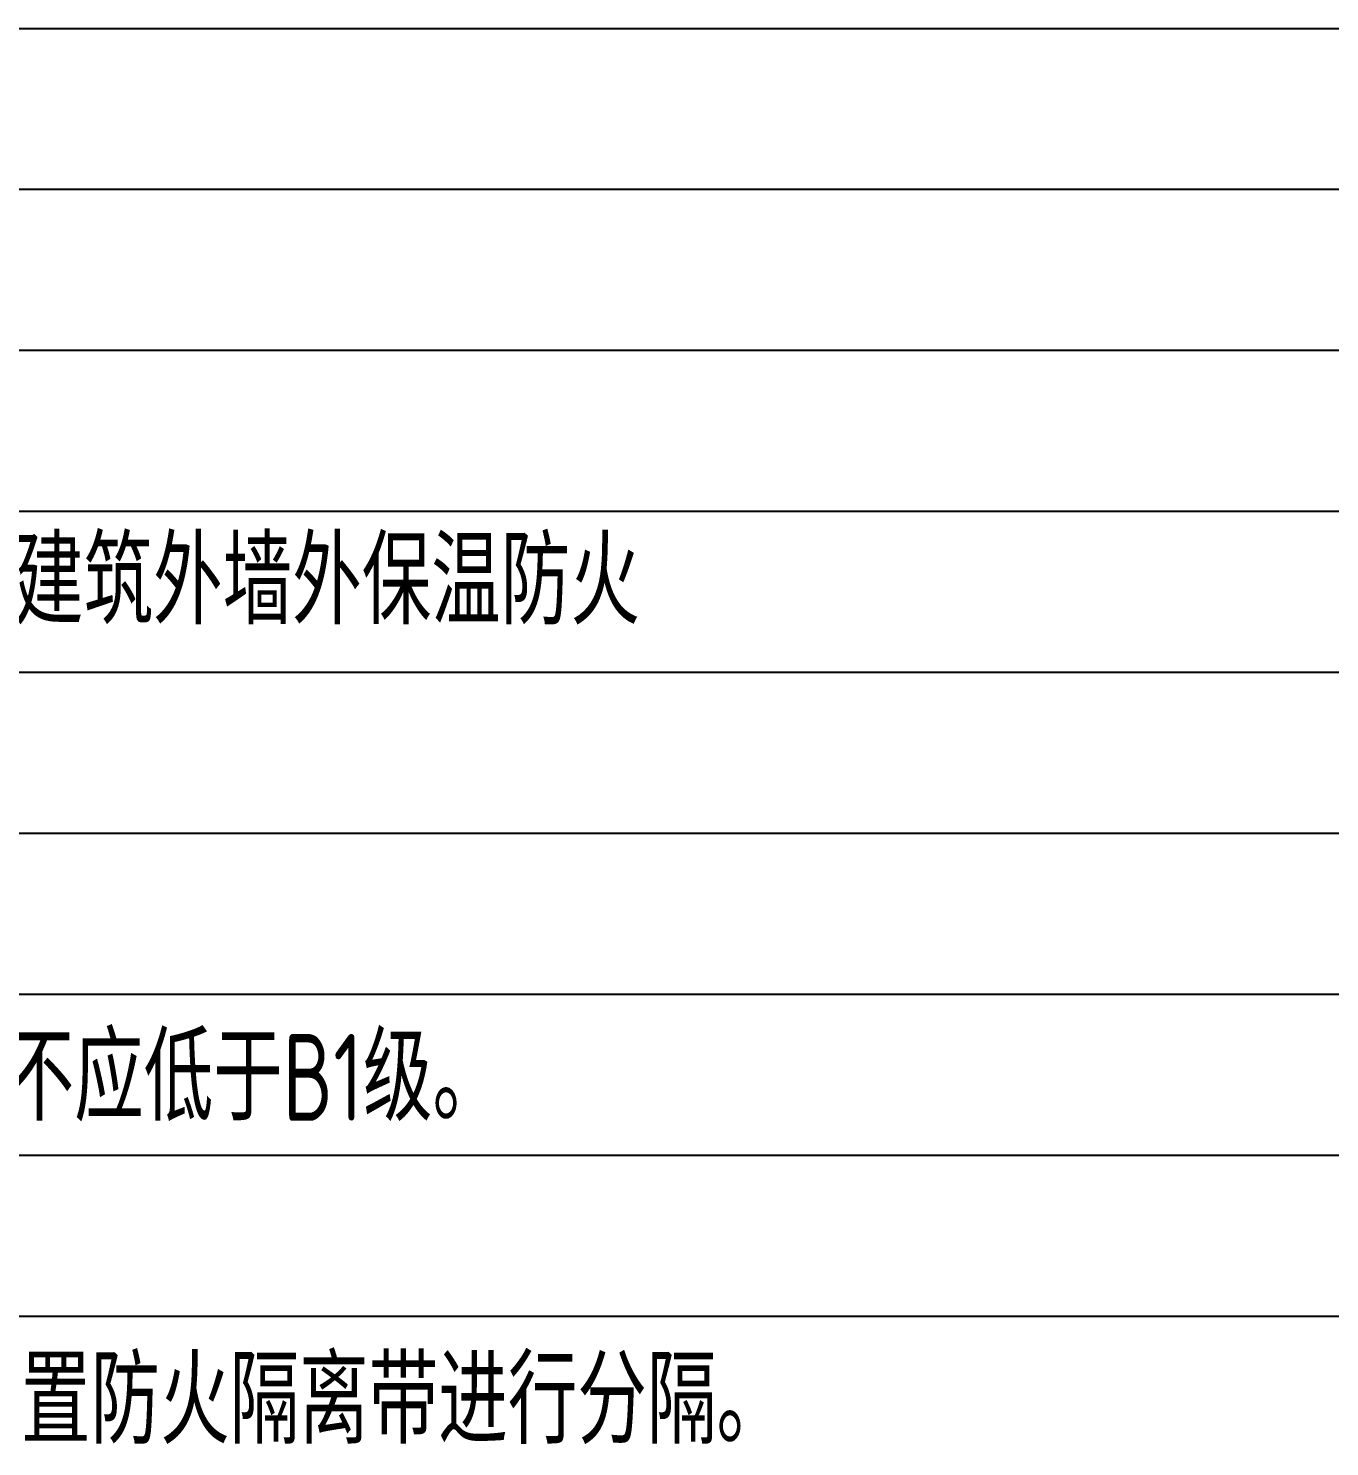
# Model space of a CAD drawing. Extents: x 1188826 to 1909461, y 608442 to 1651179.
# Drawn here: x 1348832 to 1354895, y 1398654 to 1405262 of the extents above; entities that cross this region are included whole.
import ezdxf

# ---------------------------------------------------------------- set-up
doc = ezdxf.new("R2010")
doc.units = 0
doc.header["$LTSCALE"] = 1000
doc.header["$MEASUREMENT"] = 0
doc.layers.add('Defpoint', color=7, linetype='Continuous')
doc.layers.add('DOOR_FIRE_TEXT', color=7, linetype='Continuous')
doc.styles.add('文字说明', font='GBENOR', dxfattribs={"width": 0.8, "bigfont": 'HZTXT'})

msp = doc.modelspace()

# ---------------------------------------------------------------- linework, layer by layer
at = {"layer": 'Defpoint', "color": 252}
for p, q in [((1281467.3, 1405262.1), (1355072.2, 1405262.1)), ((1281467.3, 1404512.1), (1355072.2, 1404512.1)), ((1281467.3, 1403762.1), (1355072.2, 1403762.1)), ((1281467.3, 1403012.1), (1355072.2, 1403012.1)), ((1281467.3, 1402262.1), (1355072.2, 1402262.1)), ((1281467.3, 1401512.1), (1355072.2, 1401512.1)), ((1281467.3, 1400762.1), (1355072.2, 1400762.1)), ((1281467.3, 1400012.1), (1355072.2, 1400012.1)), ((1281467.3, 1399262.1), (1355072.2, 1399262.1))]:
    msp.add_line(p, q, dxfattribs=at)

# ---------------------------------------------------------------- texts
at = {"layer": 'DOOR_FIRE_TEXT', "color": 2, "style": '文字说明', "width": 0.8}
for s, p in [('设置防火隔离带时，防火隔离带应采用燃烧性能为A级的保温材料，在楼板位置设置，高度不小于300mm，并应满足《建筑外墙外保温防火', (1331873.2, 1402484.6)), ('建筑的屋面外保温系统，当屋面板的耐火极限不低于1.00h时，保温材料不应低B2级；其他情况，保温材料的燃烧性能不应低于B1级。', (1331944.4, 1400171.8)), ('当建筑的屋面和外墙外保温系统均采用B1、B2级保温材料时，屋面与外墙之间应采用宽度不小于500mm的不燃材料设置防火隔离带进行分隔。', (1331998.1, 1398666.8))]:
    msp.add_text(s, height=405, dxfattribs=at).set_placement(p)

doc.saveas('drawing.dxf')
